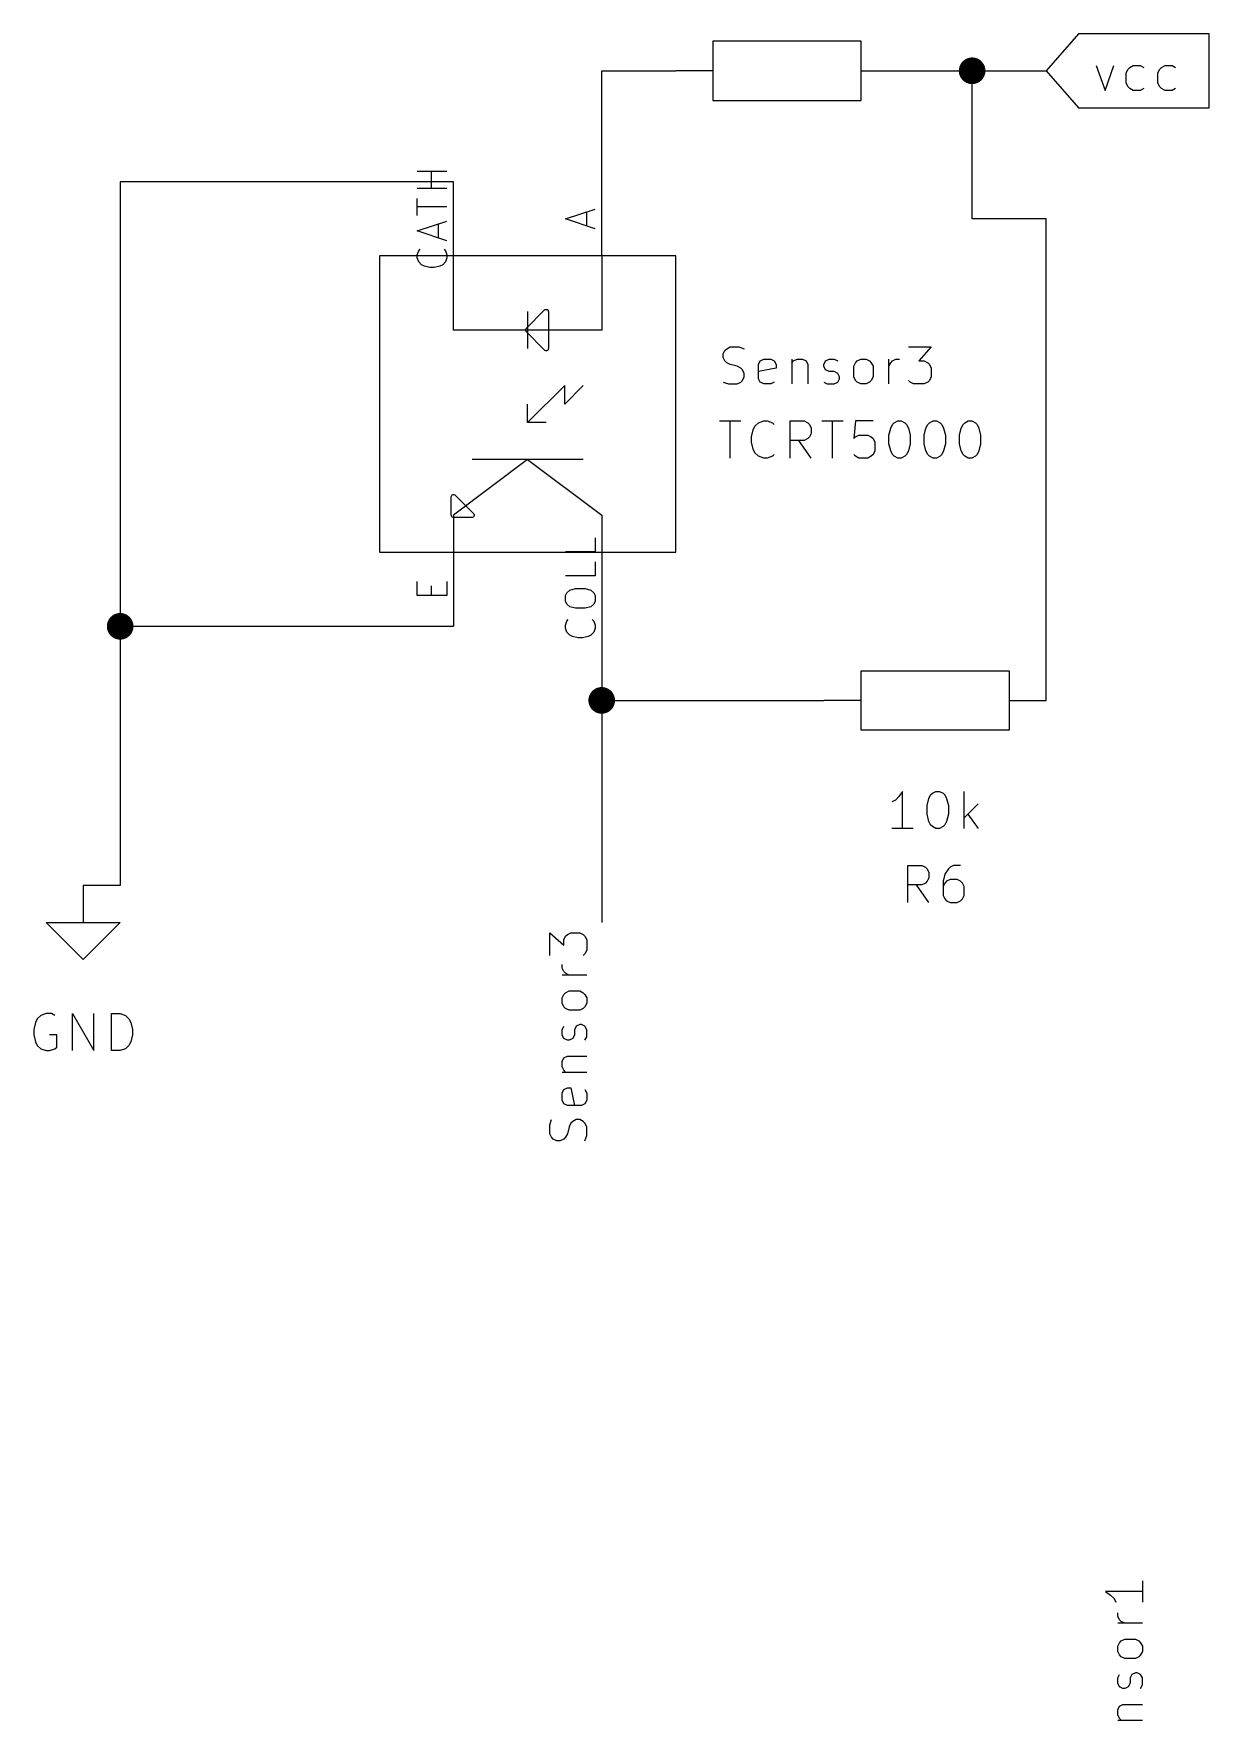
# Model space of a CAD drawing. Extents: x 0.4 to 11.3, y -7.9 to -0.4.
# Drawn here: x 4.083 to 5.67, y -3.927 to -1.65 of the extents above; entities that cross this region are included whole.
import ezdxf

# ---------------------------------------------------------------- set-up
doc = ezdxf.new("R2010")
doc.units = 0
doc.header["$MEASUREMENT"] = 0
for name, color, linetype in [('CYAN2', 4, 'CONTINUOUS'), ('GRAY1', 251, 'CONTINUOUS'), ('GREEN3', 91, 'CONTINUOUS'), ('LYELLOW', 51, 'CONTINUOUS'), ('RED2', 1, 'CONTINUOUS'), ('RED3', 11, 'CONTINUOUS')]:
    doc.layers.add(name, color=color, linetype=linetype)

msp = doc.modelspace()

# ---------------------------------------------------------------- linework, layer by layer
at = {"layer": 'CYAN2', "linetype": 'CONTINUOUS'}
for p, q in [((5.0139, -2.0823), (5.0163, -2.0776)), ((5.0139, -2.0871), (5.0139, -2.0823)), ((5.0163, -2.0918), (5.0139, -2.0871)), ((5.0163, -2.0776), (5.0187, -2.0752)), ((5.0187, -2.0942), (5.0163, -2.0918)), ((5.0187, -2.0752), (5.0234, -2.0728)), ((5.0234, -2.0966), (5.0187, -2.0942)), ((5.0234, -2.0728), (5.0353, -2.0728)), ((5.0353, -2.0728), (5.0425, -2.0752)), ((5.0615, -2.0966), (5.0639, -2.0918)), ((5.0639, -2.0918), (5.0687, -2.0895)), ((5.0687, -2.0895), (5.0782, -2.0895)), ((5.0782, -2.0895), (5.0829, -2.0918)), ((5.0829, -2.0918), (5.0853, -2.0966)), ((5.1068, -2.0895), (5.1068, -2.1228)), ((5.1068, -2.0942), (5.1091, -2.0918)), ((5.1091, -2.0918), (5.1139, -2.0895)), ((5.1139, -2.0895), (5.121, -2.0895)), ((5.121, -2.0895), (5.1258, -2.0918)), ((5.1258, -2.0918), (5.1282, -2.0966)), ((5.1496, -2.0966), (5.152, -2.0918)), ((5.152, -2.0918), (5.1568, -2.0895)), ((5.1568, -2.0895), (5.1639, -2.0895)), ((5.1639, -2.0895), (5.1687, -2.0918)), ((5.1901, -2.099), (5.1925, -2.0942)), ((5.1925, -2.0942), (5.1949, -2.0918)), ((5.1949, -2.0918), (5.1996, -2.0895)), ((5.1996, -2.0895), (5.2068, -2.0895)), ((5.2068, -2.0895), (5.2115, -2.0918)), ((5.2115, -2.0918), (5.2139, -2.0942)), ((5.2139, -2.0942), (5.2163, -2.099)), ((5.2377, -2.1228), (5.2377, -2.0895)), ((5.2377, -2.099), (5.2401, -2.0942)), ((5.2401, -2.0942), (5.2425, -2.0918)), ((5.2425, -2.0918), (5.2472, -2.0895)), ((5.2472, -2.0895), (5.252, -2.0895)), ((5.2639, -2.0728), (5.2949, -2.0728)), ((5.2949, -2.0728), (5.2782, -2.0918)), ((5.2782, -2.0918), (5.2853, -2.0918)), ((5.2853, -2.0918), (5.2901, -2.0942)), ((5.2901, -2.0942), (5.2925, -2.0966)), ((5.0329, -2.099), (5.0234, -2.0966)), ((5.0377, -2.1014), (5.0329, -2.099)), ((5.0401, -2.1038), (5.0377, -2.1014)), ((5.0425, -2.1085), (5.0401, -2.1038)), ((5.0401, -2.118), (5.0425, -2.1133)), ((5.0425, -2.1133), (5.0425, -2.1085)), ((5.0615, -2.1157), (5.0615, -2.0966)), ((5.0853, -2.1014), (5.0615, -2.1061)), ((5.0639, -2.1204), (5.0615, -2.1157)), ((5.0853, -2.0966), (5.0853, -2.1014)), ((5.1282, -2.0966), (5.1282, -2.1228)), ((5.1496, -2.099), (5.1496, -2.0966)), ((5.152, -2.1038), (5.1496, -2.099)), ((5.1568, -2.1061), (5.152, -2.1038)), ((5.1639, -2.1061), (5.1568, -2.1061)), ((5.1687, -2.1085), (5.1639, -2.1061)), ((5.171, -2.1133), (5.1687, -2.1085)), ((5.1687, -2.1204), (5.171, -2.1157)), ((5.171, -2.1157), (5.171, -2.1133)), ((5.1901, -2.1133), (5.1901, -2.099)), ((5.1925, -2.118), (5.1901, -2.1133)), ((5.2163, -2.1133), (5.2139, -2.118)), ((5.2163, -2.099), (5.2163, -2.1133)), ((5.2925, -2.0966), (5.2949, -2.1014)), ((5.2949, -2.1133), (5.2925, -2.118)), ((5.2949, -2.1014), (5.2949, -2.1133)), ((5.0139, -2.1204), (5.021, -2.1228)), ((5.021, -2.1228), (5.0329, -2.1228)), ((5.0329, -2.1228), (5.0377, -2.1204)), ((5.0377, -2.1204), (5.0401, -2.118)), ((5.0687, -2.1228), (5.0639, -2.1204)), ((5.0782, -2.1228), (5.0687, -2.1228)), ((5.0829, -2.1204), (5.0782, -2.1228)), ((5.1496, -2.1204), (5.1544, -2.1228)), ((5.1544, -2.1228), (5.1639, -2.1228)), ((5.1639, -2.1228), (5.1687, -2.1204)), ((5.1949, -2.1204), (5.1925, -2.118)), ((5.1996, -2.1228), (5.1949, -2.1204)), ((5.2068, -2.1228), (5.1996, -2.1228)), ((5.2115, -2.1204), (5.2068, -2.1228)), ((5.2139, -2.118), (5.2115, -2.1204)), ((5.2663, -2.1204), (5.2639, -2.118)), ((5.271, -2.1228), (5.2663, -2.1204)), ((5.2853, -2.1228), (5.271, -2.1228)), ((5.2901, -2.1204), (5.2853, -2.1228)), ((5.2925, -2.118), (5.2901, -2.1204)), ((5.0091, -2.1728), (5.0377, -2.1728)), ((5.0234, -2.2228), (5.0234, -2.1728)), ((5.052, -2.1942), (5.0544, -2.1847)), ((5.0544, -2.1847), (5.0568, -2.1799)), ((5.0568, -2.1799), (5.0615, -2.1752)), ((5.0615, -2.1752), (5.0687, -2.1728)), ((5.0687, -2.1728), (5.0734, -2.1728)), ((5.0734, -2.1728), (5.0806, -2.1752)), ((5.0806, -2.1752), (5.0829, -2.1776)), ((5.1044, -2.2228), (5.1044, -2.1728)), ((5.1044, -2.1728), (5.1234, -2.1728)), ((5.1234, -2.1728), (5.1282, -2.1752)), ((5.1282, -2.1752), (5.1306, -2.1776)), ((5.1306, -2.1776), (5.1329, -2.1823)), ((5.1329, -2.1823), (5.1329, -2.1895)), ((5.1472, -2.1728), (5.1758, -2.1728)), ((5.1615, -2.2228), (5.1615, -2.1728)), ((5.1925, -2.1728), (5.1901, -2.1966)), ((5.2163, -2.1728), (5.1925, -2.1728)), ((5.2377, -2.1918), (5.2401, -2.1823)), ((5.2401, -2.1823), (5.2425, -2.1776)), ((5.2425, -2.1776), (5.2449, -2.1752)), ((5.2449, -2.1752), (5.2496, -2.1728)), ((5.2496, -2.1728), (5.2544, -2.1728)), ((5.2544, -2.1728), (5.2591, -2.1752)), ((5.2591, -2.1752), (5.2615, -2.1776)), ((5.2615, -2.1776), (5.2639, -2.1823)), ((5.2639, -2.1823), (5.2663, -2.1918)), ((5.2853, -2.1918), (5.2877, -2.1823)), ((5.2877, -2.1823), (5.2901, -2.1776)), ((5.2901, -2.1776), (5.2925, -2.1752)), ((5.2925, -2.1752), (5.2972, -2.1728)), ((5.2972, -2.1728), (5.302, -2.1728)), ((5.302, -2.1728), (5.3068, -2.1752)), ((5.3068, -2.1752), (5.3091, -2.1776)), ((5.3091, -2.1776), (5.3115, -2.1823)), ((5.3115, -2.1823), (5.3139, -2.1918)), ((5.3329, -2.1918), (5.3353, -2.1823)), ((5.3353, -2.1823), (5.3377, -2.1776)), ((5.3377, -2.1776), (5.3401, -2.1752)), ((5.3401, -2.1752), (5.3448, -2.1728)), ((5.3448, -2.1728), (5.3496, -2.1728)), ((5.3496, -2.1728), (5.3544, -2.1752)), ((5.3544, -2.1752), (5.3568, -2.1776)), ((5.3568, -2.1776), (5.3591, -2.1823)), ((5.3591, -2.1823), (5.3615, -2.1918)), ((5.052, -2.2014), (5.052, -2.1942)), ((5.0544, -2.2109), (5.052, -2.2014)), ((5.1234, -2.199), (5.1044, -2.199)), ((5.1329, -2.2228), (5.1163, -2.199)), ((5.1282, -2.1966), (5.1234, -2.199)), ((5.1306, -2.1942), (5.1282, -2.1966)), ((5.1329, -2.1895), (5.1306, -2.1942)), ((5.1901, -2.1966), (5.1925, -2.1942)), ((5.1925, -2.1942), (5.1972, -2.1918)), ((5.1972, -2.1918), (5.2091, -2.1918)), ((5.2091, -2.1918), (5.2139, -2.1942)), ((5.2139, -2.1942), (5.2163, -2.1966)), ((5.2163, -2.1966), (5.2187, -2.2014)), ((5.2187, -2.2014), (5.2187, -2.2133)), ((5.2377, -2.2038), (5.2377, -2.1918)), ((5.2401, -2.2133), (5.2377, -2.2038)), ((5.2663, -2.2038), (5.2639, -2.2133)), ((5.2663, -2.1918), (5.2663, -2.2038)), ((5.2853, -2.2038), (5.2853, -2.1918)), ((5.2877, -2.2133), (5.2853, -2.2038)), ((5.3139, -2.2038), (5.3115, -2.2133)), ((5.3139, -2.1918), (5.3139, -2.2038)), ((5.3329, -2.2038), (5.3329, -2.1918)), ((5.3353, -2.2133), (5.3329, -2.2038)), ((5.3615, -2.2038), (5.3591, -2.2133)), ((5.3615, -2.1918), (5.3615, -2.2038)), ((5.0568, -2.2157), (5.0544, -2.2109)), ((5.0615, -2.2204), (5.0568, -2.2157)), ((5.0687, -2.2228), (5.0615, -2.2204)), ((5.0734, -2.2228), (5.0687, -2.2228)), ((5.0806, -2.2204), (5.0734, -2.2228)), ((5.0829, -2.218), (5.0806, -2.2204)), ((5.1925, -2.2204), (5.1901, -2.218)), ((5.1972, -2.2228), (5.1925, -2.2204)), ((5.2091, -2.2228), (5.1972, -2.2228)), ((5.2139, -2.2204), (5.2091, -2.2228)), ((5.2163, -2.218), (5.2139, -2.2204)), ((5.2187, -2.2133), (5.2163, -2.218)), ((5.2425, -2.218), (5.2401, -2.2133)), ((5.2449, -2.2204), (5.2425, -2.218)), ((5.2496, -2.2228), (5.2449, -2.2204)), ((5.2544, -2.2228), (5.2496, -2.2228)), ((5.2591, -2.2204), (5.2544, -2.2228)), ((5.2615, -2.218), (5.2591, -2.2204)), ((5.2639, -2.2133), (5.2615, -2.218)), ((5.2901, -2.218), (5.2877, -2.2133)), ((5.2925, -2.2204), (5.2901, -2.218)), ((5.2972, -2.2228), (5.2925, -2.2204)), ((5.302, -2.2228), (5.2972, -2.2228)), ((5.3068, -2.2204), (5.302, -2.2228)), ((5.3091, -2.218), (5.3068, -2.2204)), ((5.3115, -2.2133), (5.3091, -2.218)), ((5.3377, -2.218), (5.3353, -2.2133)), ((5.3401, -2.2204), (5.3377, -2.218)), ((5.3448, -2.2228), (5.3401, -2.2204)), ((5.3496, -2.2228), (5.3448, -2.2228)), ((5.3544, -2.2204), (5.3496, -2.2228)), ((5.3568, -2.218), (5.3544, -2.2204)), ((5.3591, -2.2133), (5.3568, -2.218)), ((5.2464, -2.6847), (5.2417, -2.6871)), ((5.2512, -2.6799), (5.2464, -2.6847)), ((5.2559, -2.6728), (5.2512, -2.6799)), ((5.2559, -2.7228), (5.2559, -2.6728)), ((5.2893, -2.6919), (5.2917, -2.6823)), ((5.2917, -2.6823), (5.294, -2.6776)), ((5.294, -2.6776), (5.2964, -2.6752)), ((5.2964, -2.6752), (5.3012, -2.6728)), ((5.3012, -2.6728), (5.3059, -2.6728)), ((5.3059, -2.6728), (5.3107, -2.6752)), ((5.3107, -2.6752), (5.3131, -2.6776)), ((5.3131, -2.6776), (5.3155, -2.6823)), ((5.3155, -2.6823), (5.3179, -2.6919)), ((5.3393, -2.7228), (5.3393, -2.6728)), ((5.2893, -2.7038), (5.2893, -2.6919)), ((5.2917, -2.7133), (5.2893, -2.7038)), ((5.3179, -2.7038), (5.3155, -2.7133)), ((5.3179, -2.6919), (5.3179, -2.7038)), ((5.3583, -2.6895), (5.3393, -2.7085)), ((5.344, -2.7038), (5.3583, -2.7228)), ((5.2702, -2.7228), (5.2417, -2.7228)), ((5.294, -2.718), (5.2917, -2.7133)), ((5.2964, -2.7204), (5.294, -2.718)), ((5.3012, -2.7228), (5.2964, -2.7204)), ((5.3059, -2.7228), (5.3012, -2.7228)), ((5.3107, -2.7204), (5.3059, -2.7228)), ((5.3131, -2.718), (5.3107, -2.7204)), ((5.3155, -2.7133), (5.3131, -2.718)), ((5.2631, -2.8228), (5.2631, -2.7728)), ((5.2631, -2.7728), (5.2821, -2.7728)), ((5.2821, -2.7728), (5.2869, -2.7752)), ((5.2869, -2.7752), (5.2893, -2.7776)), ((5.2893, -2.7776), (5.2917, -2.7823)), ((5.3179, -2.7776), (5.3131, -2.7847)), ((5.3202, -2.7752), (5.3179, -2.7776)), ((5.325, -2.7728), (5.3202, -2.7752)), ((5.3345, -2.7728), (5.325, -2.7728)), ((5.2821, -2.799), (5.2631, -2.799)), ((5.2917, -2.8228), (5.275, -2.799)), ((5.2869, -2.7966), (5.2821, -2.799)), ((5.2893, -2.7942), (5.2869, -2.7966)), ((5.2917, -2.7895), (5.2893, -2.7942)), ((5.2917, -2.7823), (5.2917, -2.7895)), ((5.3131, -2.7847), (5.3107, -2.7942)), ((5.3107, -2.7942), (5.3107, -2.8133)), ((5.3131, -2.7966), (5.3107, -2.8014)), ((5.3155, -2.7942), (5.3131, -2.7966)), ((5.3202, -2.7919), (5.3155, -2.7942)), ((5.3298, -2.7919), (5.3202, -2.7919)), ((5.3345, -2.7942), (5.3298, -2.7919)), ((5.3369, -2.7966), (5.3345, -2.7942)), ((5.3393, -2.8014), (5.3369, -2.7966)), ((5.3107, -2.8133), (5.3131, -2.818)), ((5.3131, -2.818), (5.3155, -2.8204)), ((5.3155, -2.8204), (5.3202, -2.8228)), ((5.3202, -2.8228), (5.3298, -2.8228)), ((5.3298, -2.8228), (5.3345, -2.8204)), ((5.3345, -2.8204), (5.3369, -2.818)), ((5.3369, -2.818), (5.3393, -2.8133)), ((5.3393, -2.8133), (5.3393, -2.8014)), ((4.0881, -2.9799), (4.0857, -2.9847)), ((4.0929, -2.9752), (4.0881, -2.9799)), ((4.1, -2.9728), (4.0929, -2.9752)), ((4.1071, -2.9728), (4.1, -2.9728)), ((4.1119, -2.9752), (4.1071, -2.9728)), ((4.1357, -3.0228), (4.1357, -2.9728)), ((4.1357, -2.9728), (4.1643, -3.0228)), ((4.1643, -3.0228), (4.1643, -2.9728)), ((4.1881, -3.0228), (4.1881, -2.9728)), ((4.1881, -2.9728), (4.2, -2.9728)), ((4.2, -2.9728), (4.2071, -2.9752)), ((4.2071, -2.9752), (4.2119, -2.9799)), ((4.2119, -2.9799), (4.2143, -2.9847)), ((4.0857, -2.9847), (4.0833, -2.9942)), ((4.0833, -2.9942), (4.0833, -3.0014)), ((4.0833, -3.0014), (4.0857, -3.0109)), ((4.1143, -3.0014), (4.1048, -3.0014)), ((4.1143, -3.018), (4.1143, -3.0014)), ((4.2143, -2.9847), (4.2167, -2.9942)), ((4.2167, -3.0014), (4.2143, -3.0109)), ((4.2167, -2.9942), (4.2167, -3.0014)), ((4.0857, -3.0109), (4.0881, -3.0157)), ((4.0881, -3.0157), (4.0929, -3.0204)), ((4.0929, -3.0204), (4.1, -3.0228)), ((4.1, -3.0228), (4.1048, -3.0228)), ((4.1048, -3.0228), (4.1119, -3.0204)), ((4.1119, -3.0204), (4.1143, -3.018)), ((4.2, -3.0228), (4.1881, -3.0228)), ((4.2071, -3.0204), (4.2, -3.0228)), ((4.2119, -3.0157), (4.2071, -3.0204)), ((4.2143, -3.0109), (4.2119, -3.0157))]:
    msp.add_line(p, q, dxfattribs=at)
at = {"layer": 'GRAY1', "linetype": 'CONTINUOUS'}
for p, q in [((4.7798, -2.8946), (4.7798, -2.8636)), ((4.7798, -2.8636), (4.7988, -2.8803)), ((4.7988, -2.8732), (4.8012, -2.8684)), ((4.8012, -2.8684), (4.8036, -2.866)), ((4.8036, -2.866), (4.8084, -2.8636)), ((4.8084, -2.8636), (4.8203, -2.8636)), ((4.8203, -2.8636), (4.825, -2.866)), ((4.825, -2.866), (4.8274, -2.8684)), ((4.8274, -2.8684), (4.8298, -2.8732)), ((4.7988, -2.8803), (4.7988, -2.8732)), ((4.8298, -2.8874), (4.8274, -2.8922)), ((4.8298, -2.8732), (4.8298, -2.8874)), ((4.7965, -2.9113), (4.7965, -2.9065)), ((4.7988, -2.916), (4.7965, -2.9113)), ((4.8274, -2.8922), (4.825, -2.8946)), ((4.8298, -2.9208), (4.7965, -2.9208)), ((4.8012, -2.9184), (4.7988, -2.916)), ((4.806, -2.9208), (4.8012, -2.9184)), ((4.7965, -2.9517), (4.7988, -2.947)), ((4.7965, -2.9589), (4.7965, -2.9517)), ((4.7988, -2.9636), (4.7965, -2.9589)), ((4.7988, -2.947), (4.8012, -2.9446)), ((4.8012, -2.9446), (4.806, -2.9422)), ((4.806, -2.9422), (4.8203, -2.9422)), ((4.8203, -2.9422), (4.825, -2.9446)), ((4.825, -2.9446), (4.8274, -2.947)), ((4.8274, -2.947), (4.8298, -2.9517)), ((4.8298, -2.9589), (4.8274, -2.9636)), ((4.8298, -2.9517), (4.8298, -2.9589)), ((4.8012, -2.966), (4.7988, -2.9636)), ((4.806, -2.9684), (4.8012, -2.966)), ((4.8203, -2.9684), (4.806, -2.9684)), ((4.825, -2.966), (4.8203, -2.9684)), ((4.8274, -2.9636), (4.825, -2.966)), ((4.7965, -2.9946), (4.7988, -2.9898)), ((4.7965, -3.0017), (4.7965, -2.9946)), ((4.7988, -3.0065), (4.7965, -3.0017)), ((4.8131, -3.0017), (4.8108, -3.0065)), ((4.8155, -2.9898), (4.8131, -2.9946)), ((4.8131, -2.9946), (4.8131, -3.0017)), ((4.8203, -2.9874), (4.8155, -2.9898)), ((4.8227, -2.9874), (4.8203, -2.9874)), ((4.8274, -2.9898), (4.8227, -2.9874)), ((4.8298, -2.9946), (4.8274, -2.9898)), ((4.8274, -3.0089), (4.8298, -3.0041)), ((4.8298, -3.0041), (4.8298, -2.9946)), ((4.8036, -3.0089), (4.7988, -3.0065)), ((4.806, -3.0089), (4.8036, -3.0089)), ((4.8108, -3.0065), (4.806, -3.0089)), ((4.7965, -3.0374), (4.7988, -3.0327)), ((4.7965, -3.0446), (4.7965, -3.0374)), ((4.7988, -3.0493), (4.7965, -3.0446)), ((4.7988, -3.0327), (4.8036, -3.0303)), ((4.8012, -3.0517), (4.7988, -3.0493)), ((4.8036, -3.0303), (4.8298, -3.0303)), ((4.7965, -3.0517), (4.8298, -3.0517)), ((4.7988, -3.0755), (4.8036, -3.0732)), ((4.8036, -3.0732), (4.8084, -3.0732)), ((4.8084, -3.0732), (4.8131, -3.097)), ((4.7965, -3.0803), (4.7988, -3.0755)), ((4.7965, -3.0898), (4.7965, -3.0803)), ((4.7988, -3.0946), (4.7965, -3.0898)), ((4.8036, -3.097), (4.7988, -3.0946)), ((4.8274, -3.0946), (4.8227, -3.097)), ((4.8274, -3.0755), (4.8298, -3.0803)), ((4.8298, -3.0898), (4.8274, -3.0946)), ((4.8298, -3.0803), (4.8298, -3.0898)), ((4.7798, -3.1232), (4.7822, -3.116)), ((4.8227, -3.097), (4.8036, -3.097)), ((4.8108, -3.1184), (4.8084, -3.1208)), ((4.8155, -3.116), (4.8108, -3.1184)), ((4.8203, -3.116), (4.8155, -3.116)), ((4.825, -3.1184), (4.8203, -3.116)), ((4.8274, -3.1208), (4.825, -3.1184)), ((4.7798, -3.1351), (4.7798, -3.1232)), ((4.7822, -3.1398), (4.7798, -3.1351)), ((4.7846, -3.1422), (4.7822, -3.1398)), ((4.8012, -3.1398), (4.7988, -3.1422)), ((4.8036, -3.1351), (4.8012, -3.1398)), ((4.806, -3.1255), (4.8036, -3.1351)), ((4.8084, -3.1208), (4.806, -3.1255)), ((4.8298, -3.1255), (4.8274, -3.1208)), ((4.8274, -3.1446), (4.8298, -3.1374)), ((4.8298, -3.1374), (4.8298, -3.1255)), ((4.7893, -3.1446), (4.7846, -3.1422)), ((4.7941, -3.1446), (4.7893, -3.1446)), ((4.7988, -3.1422), (4.7941, -3.1446)), ((5.5798, -3.753), (5.5298, -3.753)), ((5.5298, -3.753), (5.5369, -3.7578)), ((5.5798, -3.7387), (5.5798, -3.7673)), ((5.5369, -3.7578), (5.5417, -3.7626)), ((5.5417, -3.7626), (5.5441, -3.7673)), ((5.5465, -3.7864), (5.5465, -3.7816)), ((5.5488, -3.7911), (5.5465, -3.7864)), ((5.5798, -3.7959), (5.5465, -3.7959)), ((5.5512, -3.7935), (5.5488, -3.7911)), ((5.556, -3.7959), (5.5512, -3.7935)), ((5.5465, -3.8268), (5.5488, -3.8221)), ((5.5488, -3.8221), (5.5512, -3.8197)), ((5.5512, -3.8197), (5.556, -3.8173)), ((5.556, -3.8173), (5.5703, -3.8173)), ((5.5703, -3.8173), (5.575, -3.8197)), ((5.575, -3.8197), (5.5774, -3.8221)), ((5.5774, -3.8221), (5.5798, -3.8268)), ((5.5465, -3.834), (5.5465, -3.8268)), ((5.5488, -3.8387), (5.5465, -3.834)), ((5.5512, -3.8411), (5.5488, -3.8387)), ((5.556, -3.8435), (5.5512, -3.8411)), ((5.5703, -3.8435), (5.556, -3.8435)), ((5.575, -3.8411), (5.5703, -3.8435)), ((5.5774, -3.8387), (5.575, -3.8411)), ((5.5798, -3.834), (5.5774, -3.8387)), ((5.5798, -3.8268), (5.5798, -3.834)), ((5.5465, -3.8697), (5.5488, -3.8649)), ((5.5465, -3.8768), (5.5465, -3.8697)), ((5.5655, -3.8649), (5.5631, -3.8697)), ((5.5631, -3.8697), (5.5631, -3.8768)), ((5.5703, -3.8626), (5.5655, -3.8649)), ((5.5727, -3.8626), (5.5703, -3.8626)), ((5.5774, -3.8649), (5.5727, -3.8626)), ((5.5798, -3.8697), (5.5774, -3.8649)), ((5.5798, -3.8792), (5.5798, -3.8697)), ((5.5488, -3.8816), (5.5465, -3.8768)), ((5.5536, -3.884), (5.5488, -3.8816)), ((5.556, -3.884), (5.5536, -3.884)), ((5.5608, -3.8816), (5.556, -3.884)), ((5.5631, -3.8768), (5.5608, -3.8816)), ((5.5774, -3.884), (5.5798, -3.8792)), ((5.5465, -3.9126), (5.5488, -3.9078)), ((5.5465, -3.9197), (5.5465, -3.9126)), ((5.5488, -3.9078), (5.5536, -3.9054)), ((5.5536, -3.9054), (5.5798, -3.9054)), ((5.5488, -3.9245), (5.5465, -3.9197)), ((5.5465, -3.9268), (5.5798, -3.9268)), ((5.5512, -3.9268), (5.5488, -3.9245))]:
    msp.add_line(p, q, dxfattribs=at)
at = {"layer": 'GREEN3', "linetype": 'CONTINUOUS'}
for p, q in [((4.85, -1.85), (4.85, -1.7)), ((4.85, -1.7), (4.95, -1.7)), ((5.25, -1.7), (5.35, -1.7)), ((5.35, -1.7), (5.45, -1.7)), ((5.35, -1.9), (5.35, -1.7)), ((4.65, -1.85), (4.2, -1.85)), ((4.2, -1.85), (4.2, -2.45)), ((5.45, -1.9), (5.35, -1.9)), ((5.45, -2.55), (5.45, -1.9)), ((4.2, -2.45), (4.2, -2.8)), ((4.2, -2.45), (4.65, -2.45)), ((4.85, -2.45), (4.85, -2.55)), ((4.85, -2.55), (5.15, -2.55)), ((4.85, -2.55), (4.85, -2.85)), ((4.2, -2.8), (4.15, -2.8))]:
    msp.add_line(p, q, dxfattribs=at)
at = {"layer": 'GREEN3', "const_width": 0.018}
for points in [[(5.341, -1.7, 1), (5.359, -1.7, 1)], [(4.191, -2.45, 1), (4.209, -2.45, 1)], [(4.841, -2.55, 1), (4.859, -2.55, 1)]]:
    msp.add_lwpolyline(points, format="xyb", close=True, dxfattribs=at)
at = {"layer": 'LYELLOW', "linetype": 'CONTINUOUS'}
for p, q in [((4.55, -1.95), (4.55, -2.35)), ((4.95, -1.95), (4.55, -1.95)), ((4.95, -2.35), (4.95, -1.95)), ((4.55, -2.35), (4.95, -2.35))]:
    msp.add_line(p, q, dxfattribs=at)
at = {"layer": 'RED2', "linetype": 'CONTINUOUS'}
for p, q in [((5.2, -1.66), (5, -1.66)), ((5, -1.66), (5, -1.74)), ((5.2, -1.74), (5.2, -1.66)), ((5.4938, -1.65), (5.45, -1.7)), ((5.6701, -1.65), (5.4938, -1.65)), ((5.6701, -1.7), (5.6701, -1.65)), ((5, -1.7), (4.95, -1.7)), ((5.2, -1.7), (5.25, -1.7)), ((5.45, -1.7), (5.4938, -1.75)), ((5.5175, -1.693), (5.5294, -1.7264)), ((5.5294, -1.7264), (5.5413, -1.693)), ((5.558, -1.7026), (5.5604, -1.6978)), ((5.558, -1.7169), (5.558, -1.7026)), ((5.5604, -1.6978), (5.5627, -1.6954)), ((5.5627, -1.6954), (5.5675, -1.693)), ((5.5675, -1.693), (5.577, -1.693)), ((5.577, -1.693), (5.5818, -1.6954)), ((5.6008, -1.7026), (5.6032, -1.6978)), ((5.6008, -1.7169), (5.6008, -1.7026)), ((5.6032, -1.6978), (5.6056, -1.6954)), ((5.6056, -1.6954), (5.6104, -1.693)), ((5.6104, -1.693), (5.6199, -1.693)), ((5.6199, -1.693), (5.6246, -1.6954)), ((5.6701, -1.75), (5.6701, -1.7)), ((5.5604, -1.7216), (5.558, -1.7169)), ((5.5627, -1.724), (5.5604, -1.7216)), ((5.5675, -1.7264), (5.5627, -1.724)), ((5.577, -1.7264), (5.5675, -1.7264)), ((5.5818, -1.724), (5.577, -1.7264)), ((5.6032, -1.7216), (5.6008, -1.7169)), ((5.6056, -1.724), (5.6032, -1.7216)), ((5.6104, -1.7264), (5.6056, -1.724)), ((5.6199, -1.7264), (5.6104, -1.7264)), ((5.6246, -1.724), (5.6199, -1.7264)), ((5, -1.74), (5.2, -1.74)), ((5.4938, -1.75), (5.6701, -1.75)), ((4.65, -1.95), (4.65, -1.85)), ((4.85, -1.95), (4.85, -1.85)), ((4.55, -1.95), (4.55, -2.35)), ((4.95, -1.95), (4.55, -1.95)), ((4.65, -2.05), (4.65, -1.95)), ((4.85, -1.95), (4.85, -2.05)), ((4.95, -2.35), (4.95, -1.95)), ((4.7479, -2.0479), (4.7729, -2.0229)), ((4.75, -2.025), (4.75, -2.075)), ((4.7729, -2.0229), (4.7733, -2.0225)), ((4.7733, -2.0225), (4.7744, -2.0221)), ((4.7733, -2.0225), (4.7733, -2.0225)), ((4.7744, -2.0221), (4.7756, -2.0221)), ((4.7756, -2.0221), (4.7767, -2.0225)), ((4.7767, -2.0225), (4.7775, -2.0233)), ((4.7775, -2.0233), (4.7779, -2.0244)), ((4.7779, -2.0244), (4.778, -2.025)), ((4.778, -2.025), (4.778, -2.075)), ((4.7471, -2.0494), (4.7475, -2.0483)), ((4.7475, -2.0483), (4.7479, -2.0479)), ((4.85, -2.05), (4.65, -2.05)), ((4.7471, -2.0506), (4.7471, -2.0494)), ((4.7475, -2.0517), (4.7471, -2.0506)), ((4.7479, -2.0521), (4.7475, -2.0517)), ((4.7729, -2.0771), (4.7479, -2.0521)), ((4.7733, -2.0775), (4.7729, -2.0771)), ((4.7744, -2.0779), (4.7733, -2.0775)), ((4.7733, -2.0775), (4.7733, -2.0775)), ((4.7756, -2.0779), (4.7744, -2.0779)), ((4.7767, -2.0775), (4.7756, -2.0779)), ((4.7775, -2.0767), (4.7767, -2.0775)), ((4.7779, -2.0756), (4.7775, -2.0767)), ((4.778, -2.075), (4.7779, -2.0756)), ((4.8, -2.125), (4.75, -2.175)), ((4.825, -2.125), (4.8, -2.15)), ((4.8, -2.15), (4.8, -2.125)), ((4.75, -2.175), (4.75, -2.15)), ((4.775, -2.175), (4.75, -2.175)), ((4.75, -2.225), (4.65, -2.3)), ((4.75, -2.225), (4.675, -2.225)), ((4.825, -2.225), (4.75, -2.225)), ((4.75, -2.225), (4.85, -2.3)), ((4.647, -2.275), (4.6471, -2.2744)), ((4.647, -2.3), (4.647, -2.275)), ((4.6471, -2.2744), (4.6475, -2.2733)), ((4.6475, -2.2733), (4.6483, -2.2725)), ((4.6483, -2.2725), (4.6494, -2.2721)), ((4.6494, -2.2721), (4.6506, -2.2721)), ((4.6506, -2.2721), (4.6517, -2.2725)), ((4.6517, -2.2725), (4.6521, -2.2729)), ((4.6521, -2.2729), (4.6771, -2.2979)), ((4.6771, -2.2979), (4.6775, -2.2983)), ((4.6775, -2.2983), (4.6775, -2.2983)), ((4.6775, -2.2983), (4.6779, -2.2994)), ((4.6779, -2.2994), (4.6779, -2.3006)), ((4.6471, -2.3006), (4.647, -2.3)), ((4.6475, -2.3017), (4.6471, -2.3006)), ((4.6483, -2.3025), (4.6475, -2.3017)), ((4.6494, -2.3029), (4.6483, -2.3025)), ((4.65, -2.303), (4.6494, -2.3029)), ((4.65, -2.3), (4.65, -2.35)), ((4.675, -2.303), (4.65, -2.303)), ((4.6756, -2.3029), (4.675, -2.303)), ((4.6767, -2.3025), (4.6756, -2.3029)), ((4.6775, -2.3017), (4.6767, -2.3025)), ((4.6779, -2.3006), (4.6775, -2.3017)), ((4.85, -2.3), (4.85, -2.35)), ((4.55, -2.35), (4.95, -2.35)), ((4.65, -2.35), (4.65, -2.45)), ((4.85, -2.35), (4.85, -2.45)), ((5.2, -2.59), (5.2, -2.51)), ((5.2, -2.51), (5.4, -2.51)), ((5.4, -2.51), (5.4, -2.59)), ((5.2, -2.55), (5.15, -2.55)), ((5.4, -2.55), (5.45, -2.55)), ((5.4, -2.59), (5.2, -2.59)), ((4.15, -2.8), (4.15, -2.85)), ((4.15, -2.9), (4.1, -2.85)), ((4.1, -2.85), (4.15, -2.85)), ((4.15, -2.85), (4.2, -2.85)), ((4.2, -2.85), (4.15, -2.9))]:
    msp.add_line(p, q, dxfattribs=at)
at = {"layer": 'RED3', "linetype": 'CONTINUOUS'}
for p, q in [((4.6411, -1.8362), (4.6011, -1.8362)), ((4.6201, -1.859), (4.6201, -1.8362)), ((4.6411, -1.859), (4.6011, -1.859)), ((4.6011, -1.8952), (4.6011, -1.8724)), ((4.6411, -1.8838), (4.6011, -1.8838)), ((4.8011, -1.9), (4.8411, -1.8867)), ((4.6011, -1.9162), (4.6411, -1.9029)), ((4.6297, -1.9257), (4.6297, -1.9067)), ((4.8411, -1.9133), (4.8011, -1.9)), ((4.8297, -1.9095), (4.8297, -1.8905)), ((4.6411, -1.9295), (4.6011, -1.9162)), ((4.6011, -1.9486), (4.603, -1.9429)), ((4.6011, -1.9524), (4.6011, -1.9486)), ((4.603, -1.9581), (4.6011, -1.9524)), ((4.603, -1.9429), (4.6049, -1.941)), ((4.6068, -1.9619), (4.603, -1.9581)), ((4.6392, -1.9581), (4.6354, -1.9619)), ((4.6373, -1.941), (4.6392, -1.9429)), ((4.6392, -1.9429), (4.6411, -1.9486)), ((4.6411, -1.9524), (4.6392, -1.9581)), ((4.6411, -1.9486), (4.6411, -1.9524)), ((4.6106, -1.9638), (4.6068, -1.9619)), ((4.6182, -1.9657), (4.6106, -1.9638)), ((4.624, -1.9657), (4.6182, -1.9657)), ((4.6316, -1.9638), (4.624, -1.9657)), ((4.6354, -1.9619), (4.6316, -1.9638)), ((4.8411, -2.3305), (4.8411, -2.3495)), ((4.8411, -2.3495), (4.8011, -2.3495)), ((4.8411, -2.3629), (4.8411, -2.3819)), ((4.6011, -2.4086), (4.6011, -2.3895)), ((4.6411, -2.3895), (4.6411, -2.4086)), ((4.8411, -2.3819), (4.8011, -2.3819)), ((4.6411, -2.4086), (4.6011, -2.4086)), ((4.6201, -2.4086), (4.6201, -2.3952)), ((4.8011, -2.4086), (4.803, -2.4048)), ((4.8011, -2.4162), (4.8011, -2.4086)), ((4.803, -2.4048), (4.8068, -2.401)), ((4.8068, -2.401), (4.8144, -2.399)), ((4.8144, -2.399), (4.8278, -2.399)), ((4.8278, -2.399), (4.8354, -2.401)), ((4.8354, -2.401), (4.8392, -2.4048)), ((4.8392, -2.4048), (4.8411, -2.4086)), ((4.8411, -2.4086), (4.8411, -2.4162)), ((4.803, -2.42), (4.8011, -2.4162)), ((4.8068, -2.4238), (4.803, -2.42)), ((4.8144, -2.4257), (4.8068, -2.4238)), ((4.8278, -2.4257), (4.8144, -2.4257)), ((4.8354, -2.4238), (4.8278, -2.4257)), ((4.8392, -2.42), (4.8354, -2.4238)), ((4.8411, -2.4162), (4.8392, -2.42)), ((4.8011, -2.4486), (4.803, -2.4429)), ((4.8011, -2.4524), (4.8011, -2.4486)), ((4.803, -2.4581), (4.8011, -2.4524)), ((4.803, -2.4429), (4.8049, -2.441)), ((4.8068, -2.4619), (4.803, -2.4581)), ((4.8392, -2.4581), (4.8354, -2.4619)), ((4.8373, -2.441), (4.8392, -2.4429)), ((4.8392, -2.4429), (4.8411, -2.4486)), ((4.8411, -2.4524), (4.8392, -2.4581)), ((4.8411, -2.4486), (4.8411, -2.4524)), ((4.8106, -2.4638), (4.8068, -2.4619)), ((4.8182, -2.4657), (4.8106, -2.4638)), ((4.824, -2.4657), (4.8182, -2.4657)), ((4.8316, -2.4638), (4.824, -2.4657)), ((4.8354, -2.4619), (4.8316, -2.4638))]:
    msp.add_line(p, q, dxfattribs=at)

doc.saveas('drawing.dxf')
